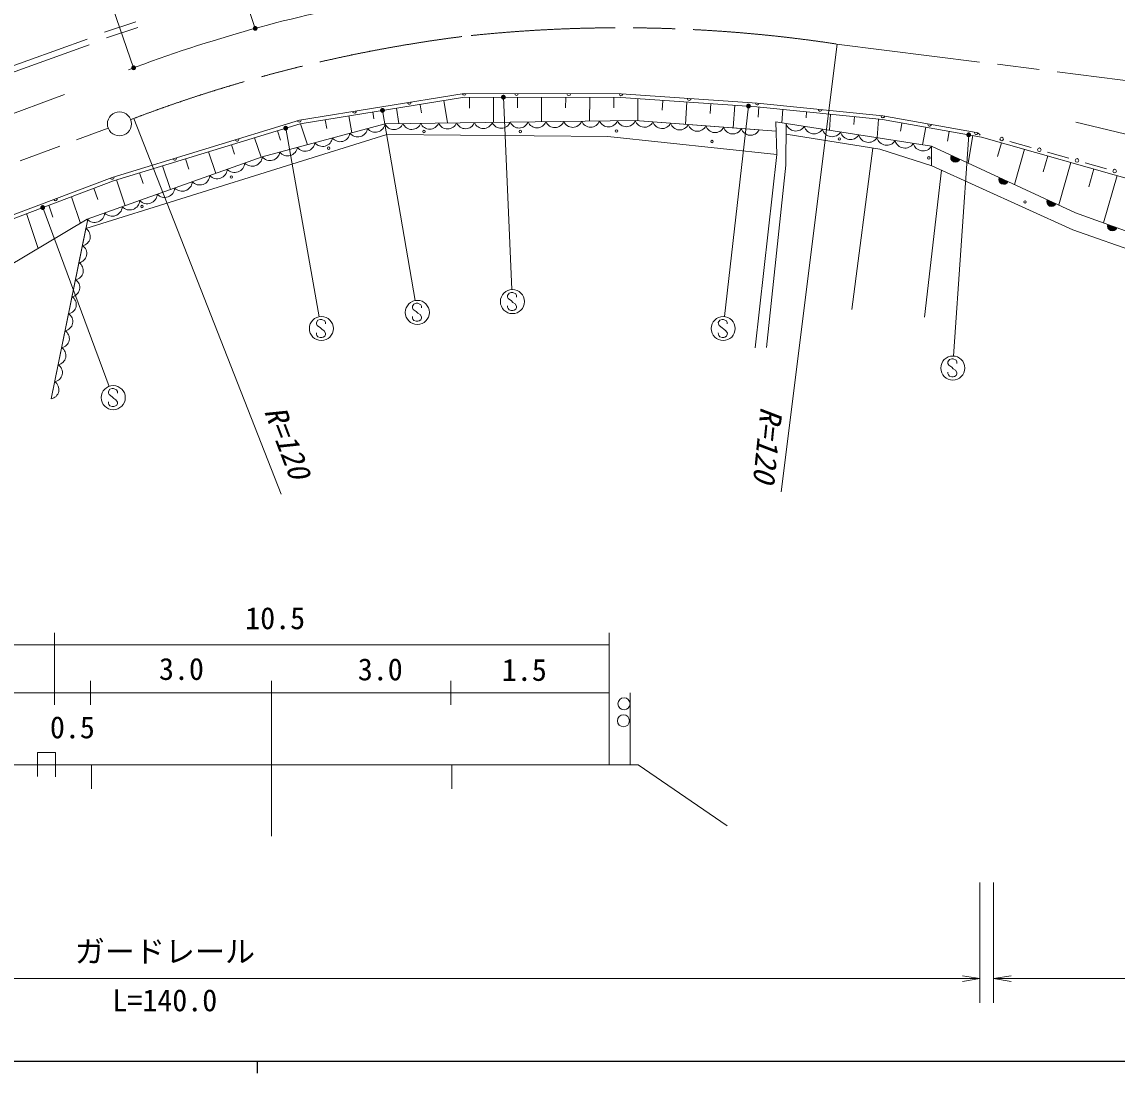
# Model space of a CAD drawing. Units: millimetres, scale not verified. Extents: x 40000 to 680000, y 20000 to 380000.
# Drawn here: x 148408 to 239570, y 204000 to 291458 of the extents above; entities that cross this region are included whole.
import ezdxf
from ezdxf.enums import TextEntityAlignment as Align

# ---------------------------------------------------------------- set-up
doc = ezdxf.new("R2010")
doc.units = ezdxf.units.MM
doc.header["$LTSCALE"] = 1000
doc.linetypes.add('CHAIN', pattern=[18.5, 12, -1.5, 3.5, -1.5])
for name, color, linetype, lineweight in [('M-BGD', 7, 'Continuous', 13), ('M-BMK', 2, 'CHAIN', 13), ('M-BMK-SRVR', 3, 'Continuous', 13), ('M-STR-HTXT', 7, 'Continuous', 13), ('M-STR-STR3', 7, 'Continuous', 13), ('M-STR-STRC', 7, 'Continuous', 13), ('M-TTL-BAND', 7, 'Continuous', 25), ('M-TTL-FRAM', 7, 'Continuous', 13)]:
    doc.layers.add(name, color=color, linetype=linetype, lineweight=lineweight)
doc.styles.add('ＭＳ ゴシック', font='')
doc.styles.get('ＭＳ ゴシック').set_extended_font_data('MS Gothic')

# ---------------------------------------------------------------- blocks, each defined once
blk = doc.blocks.new('filled_dot')
at = {"color": 0, "linetype": 'Continuous', "lineweight": -2, "const_width": 1.25}
blk.add_lwpolyline([(-0.625, 0, 1), (0.625, 0, 1)], format="xyb", close=True, dxfattribs=at)
blk = doc.blocks.new('open_arrow')
at = {"color": 0, "linetype": 'Continuous', "lineweight": -2}
blk.add_lwpolyline([(7.5, 1.25), (0, 0), (7.5, -1.25)], dxfattribs=at)

msp = doc.modelspace()

# ---------------------------------------------------------------- linework, layer by layer
at = {"layer": 'M-BGD'}
for p, q in [((155283, 290607), (157881, 291452)), ((155437, 290132), (158070, 290988)), ((121173, 278387), (153828, 290011)), ((121193, 277863), (153996, 289540)), ((141570, 281580), (151950, 285407)), ((171505, 283278), (185230, 285506)), ((185230, 285506), (198279, 285462)), ((198279, 285462), (209621, 284705)), ((171573, 282985), (185254, 285206)), ((181562, 284563), (181670, 283896)), ((183529, 284926), (183833, 283052)), ((185254, 285206), (198269, 285162)), ((185672, 285188), (185669, 284284)), ((187665, 283101), (187672, 285198)), ((189672, 285191), (189669, 284310)), ((191672, 285184), (191666, 283152)), ((193672, 285136), (193669, 284310)), ((195672, 285170), (195666, 283203)), ((197672, 285164), (197670, 284313)), ((198269, 285162), (209595, 284406)), ((199672, 285068), (199666, 283254)), ((201761, 284929), (201706, 284103)), ((203632, 282936), (203756, 284796)), ((205752, 284663), (205696, 283831)), ((207747, 284530), (207621, 282634)), ((209621, 284705), (220075, 283638)), ((175861, 282237), (175632, 283644)), ((177607, 283965), (177698, 283402)), ((179581, 284285), (179789, 283000)), ((209595, 284406), (220034, 283340)), ((209742, 284390), (209685, 283535)), ((211733, 284188), (211659, 283068)), ((213724, 283983), (213691, 283482)), ((215715, 283781), (215626, 282439)), ((217706, 283576), (217663, 282924)), ((220075, 283638), (227848, 282250)), ((155929, 278516), (171505, 283278)), ((156026, 278232), (171573, 282985)), ((168419, 280231), (178635, 282985)), ((168419, 280231), (178635, 282985)), ((171588, 282990), (172178, 281244)), ((173658, 283324), (173777, 282594)), ((178635, 282985), (199468, 283252)), ((178635, 282985), (199468, 283252)), ((199468, 283252), (211193, 282363)), ((199468, 283252), (209764, 282472)), ((211249, 280426), (211170, 283155)), ((211170, 283155), (212026, 283002)), ((212026, 283002), (211995, 279551)), ((212026, 283002), (224119, 281109)), ((212026, 283002), (224119, 281109)), ((219697, 283375), (219593, 281817)), ((220034, 283340), (228296, 281875)), ((221661, 283015), (221546, 282362)), ((223375, 281225), (223637, 282701)), ((236128, 283104), (260690, 277216)), ((153737, 274257), (178784, 282103)), ((167761, 281820), (168312, 280193)), ((169675, 282404), (169943, 281612)), ((178784, 282103), (197177, 281932)), ((197177, 281932), (211249, 280426)), ((212018, 282116), (219813, 280865)), ((225606, 282352), (225462, 281538)), ((227575, 282002), (227168, 279705)), ((228296, 281875), (241755, 278055)), ((165848, 281233), (166113, 280449)), ((217478, 267521), (219244, 280956)), ((219813, 280865), (224150, 279490)), ((224119, 281109), (236121, 275581)), ((224119, 281109), (224133, 279495)), ((229950, 281405), (229625, 280260)), ((232428, 281014), (230637, 281522)), ((231040, 277921), (231874, 280859)), ((153850, 275034), (168419, 280231)), ((153850, 275034), (168419, 280231)), ((162020, 280065), (162308, 279214)), ((163934, 280650), (164544, 278849)), ((209449, 264339), (211249, 280426)), ((233798, 280313), (233425, 278998)), ((235562, 280124), (233771, 280632)), ((160107, 279480), (160776, 277505)), ((211995, 279551), (210376, 264373)), ((223551, 266896), (224959, 279121)), ((224150, 279490), (235877, 274146)), ((235722, 279767), (234717, 276228)), ((238696, 279235), (236905, 279743)), ((237646, 279221), (237227, 277746)), ((127527, 267823), (155929, 278516)), ((127637, 267544), (156026, 278232)), ((156280, 278310), (157008, 276161)), ((158195, 278892), (158490, 278019)), ((239570, 278675), (238452, 274735)), ((154402, 277621), (154716, 276692)), ((152529, 276916), (153280, 274697)), ((148784, 275505), (149762, 272614)), ((150657, 276210), (150995, 275211)), ((236121, 275581), (242259, 273352)), ((147098, 271036), (153850, 275034)), ((150839, 260099), (153899, 275052)), ((150839, 260099), (153737, 274257)), ((235877, 274146), (246810, 270329))]:
    msp.add_line(p, q, dxfattribs=at)
for centre, radius in [((181874, 282342), 100), ((189906, 282342), 100), ((197902, 282379), 100), ((216446, 281726), 100), ((229965, 281713), 150), ((173951, 280955), 100), ((205856, 281507), 100), ((233099, 280823), 150), ((223900, 280147), 100), ((236233, 279934), 150), ((239367, 279044), 150), ((165846, 278545), 100), ((231913, 276481), 100), ((158398, 276099), 100)]:
    msp.add_circle(centre, radius, dxfattribs=at)
for centre, radius, start, end in [((199681, 175223), 120000, 100.36735, 110.68929), ((185230, 285506), 150, 189.22082, 359.80445), ((189580, 285491), 150, 179.80445, 359.80445), ((193929, 285476), 150, 179.80445, 359.80445), ((198279, 285462), 150, 179.80445, 356.18593), ((180655, 284763), 150, 189.22082, 9.22082), ((203950, 285083), 150, 176.18593, 356.18593), ((209621, 284705), 150, 176.18593, 354.16873), ((176080, 284021), 150, 189.22082, 9.22082), ((214848, 284172), 150, 174.16873, 354.16873), ((220075, 283638), 150, 174.16873, 349.87906), ((171505, 283278), 150, 196.99914, 9.22082), ((177822, 283098), 821, 218.11224, 352.06046), ((179376, 283298), 804, 202.93295, 338.53296), ((180864, 283317), 804, 202.93295, 338.53296), ((182352, 283336), 804, 202.93295, 338.53296), ((183840, 283355), 804, 202.93295, 338.53296), ((185328, 283374), 804, 202.93295, 338.53296), ((186816, 283393), 804, 202.93295, 338.53296), ((188304, 283412), 804, 202.93295, 338.53296), ((189792, 283431), 804, 202.93295, 338.53296), ((191280, 283450), 804, 202.93295, 338.53296), ((192768, 283470), 804, 202.93295, 338.53296), ((194256, 283489), 804, 202.93295, 338.53296), ((195744, 283508), 804, 202.93295, 338.53296), ((197232, 283527), 804, 202.93295, 338.53296), ((198720, 283546), 804, 202.93295, 338.53296), ((200226, 283489), 794, 197.39976, 333.93733), ((201696, 283378), 794, 197.39976, 333.93733), ((203167, 283266), 794, 197.39976, 333.93733), ((204638, 283155), 794, 197.39976, 333.93733), ((206109, 283043), 794, 197.39976, 333.93733), ((207580, 282932), 794, 197.39976, 333.93733), ((212833, 283215), 835, 194.76824, 327.43514), ((214345, 282978), 835, 194.76824, 327.43514), ((223962, 282944), 150, 169.87906, 349.87906), ((166313, 281691), 150, 196.99914, 16.99914), ((173444, 281918), 821, 218.11224, 352.06046), ((174903, 282312), 821, 218.11224, 352.06046), ((176363, 282705), 821, 218.11224, 352.06046), ((209051, 282821), 794, 197.39976, 333.93733), ((215857, 282742), 835, 194.76824, 327.43514), ((217368, 282505), 835, 194.76824, 327.43514), ((218880, 282268), 835, 194.76824, 327.43514), ((220392, 282032), 835, 194.76824, 327.43514), ((227848, 282250), 150, 169.87906, 349.87906), ((227760, 281758), 500, 34.87906, 79.87906), ((170525, 281131), 821, 218.11224, 352.06046), ((171984, 281525), 821, 218.11224, 352.06046), ((221903, 281795), 835, 194.76824, 327.43514), ((223415, 281558), 835, 194.76824, 327.43514), ((161121, 280104), 150, 196.99914, 16.99914), ((167574, 280299), 848, 223.86863, 355.39475), ((169065, 280738), 821, 218.11224, 352.06046), ((226119, 280188), 400, 155.2711, 335.2711), ((226119, 280188), 400, 155.2711, 335.2711), ((226119, 280188), 350, 155.2711, 335.2711), ((226119, 280188), 300, 155.2711, 335.2711), ((226119, 280188), 250, 155.2711, 335.2711), ((226119, 280188), 200, 155.2711, 335.2711), ((226119, 280188), 150, 155.2711, 335.2711), ((226119, 280188), 100, 155.2711, 335.2711), ((226119, 280188), 50, 155.2711, 335.2711), ((164660, 279260), 848, 223.86863, 355.39475), ((166117, 279779), 848, 223.86863, 355.39475), ((155929, 278516), 150, 200.63092, 16.99914), ((161746, 278220), 848, 223.86863, 355.39475), ((163203, 278740), 848, 223.86863, 355.39475), ((230120, 278345), 400, 155.2711, 335.2711), ((230120, 278345), 400, 155.2711, 335.2711), ((230120, 278345), 350, 155.2711, 335.2711), ((230120, 278345), 300, 155.2711, 335.2711), ((230120, 278345), 250, 155.2711, 335.2711), ((230120, 278345), 200, 155.2711, 335.2711), ((230120, 278345), 150, 155.2711, 335.2711), ((230120, 278345), 100, 155.2711, 335.2711), ((230120, 278345), 50, 155.2711, 335.2711), ((160289, 277701), 848, 223.86863, 355.39475), ((151196, 276734), 150, 200.63092, 20.63092), ((157375, 276661), 848, 223.86863, 355.39475), ((158832, 277181), 848, 223.86863, 355.39475), ((234121, 276503), 400, 155.2711, 335.2711), ((234121, 276503), 400, 155.2711, 335.2711), ((234121, 276503), 350, 155.2711, 335.2711), ((234121, 276503), 300, 155.2711, 335.2711), ((234121, 276503), 250, 155.2711, 335.2711), ((234121, 276503), 200, 155.2711, 335.2711), ((234121, 276503), 150, 155.2711, 335.2711), ((234121, 276503), 100, 155.2711, 335.2711), ((234121, 276503), 50, 155.2711, 335.2711), ((154461, 275622), 848, 223.86863, 355.39475), ((155918, 276142), 848, 223.86863, 355.39475), ((239171, 274473), 400, 160.03978, 340.03978), ((239171, 274473), 400, 160.03978, 340.03978), ((239171, 274473), 350, 160.03978, 340.03978), ((239171, 274473), 300, 160.03978, 340.03978), ((239171, 274473), 250, 160.03978, 340.03978), ((239171, 274473), 200, 160.03978, 340.03978), ((239171, 274473), 150, 160.03978, 340.03978), ((239171, 274473), 100, 160.03978, 340.03978), ((239171, 274473), 50, 160.03978, 340.03978), ((153325, 273604), 772, 279.06693, 57.79804), ((153035, 272188), 772, 279.06693, 57.79804), ((152746, 270772), 772, 279.06693, 57.79804), ((152456, 269356), 772, 279.06693, 57.79804), ((152166, 267941), 772, 279.06693, 57.79804), ((151876, 266525), 772, 279.06693, 57.79804), ((151587, 265109), 772, 279.06693, 57.79804), ((151297, 263693), 772, 279.06693, 57.79804), ((151007, 262278), 772, 279.06693, 57.79804), ((150717, 260862), 772, 279.06693, 57.79804)]:
    msp.add_arc(centre, radius, start, end, dxfattribs=at)
at = {"layer": 'M-BMK'}
for p, q in [((216222, 289620), (254165, 284840)), ((100969, 262222), (155589, 282627))]:
    msp.add_line(p, q, dxfattribs=at)
for centre, start, end in [((198260, 170972), 81.39134, 96.3338), ((200222, 171206), 97.27919, 110.87531)]:
    msp.add_arc(centre, 120000, start, end, dxfattribs=at)
at = {"layer": 'M-BMK-SRVR'}
msp.add_circle((156526, 282977), 1000, dxfattribs=at)
at = {"layer": 'M-STR-HTXT'}
for p, q in [((151118, 240626), (151118, 234626)), ((197287, 229640), (197287, 240626)), ((197287, 239626), (140115, 239626)), ((154118, 236626), (154118, 234626)), ((169195, 223714), (169195, 236640)), ((184118, 236626), (184118, 234626)), ((197287, 235626), (140115, 235626)), ((199047, 229640), (199047, 235640)), ((149701, 230666), (149701, 228666)), ((149701, 230666), (151195, 230666)), ((151195, 230666), (151195, 229640)), ((187195, 229640), (143195, 229640)), ((151195, 228640), (151195, 229640)), ((154195, 229640), (154195, 227640)), ((184195, 229640), (184195, 227640)), ((197195, 229640), (187195, 229640)), ((197695, 229640), (197195, 229640)), ((197695, 229640), (199695, 229640)), ((199695, 229640), (207126, 224560))]:
    msp.add_line(p, q, dxfattribs=at)
for centre in [(198526, 234726), (198479, 233314)]:
    msp.add_circle(centre, 500, dxfattribs=at)
at = {"layer": 'M-STR-STR3'}
for p, q in [((228136, 209856), (228136, 219856)), ((229294, 209856), (229294, 219856)), ((92487, 211856), (228136, 211856)), ((229294, 211856), (297048, 211856))]:
    msp.add_line(p, q, dxfattribs=at)
at = {"layer": 'M-STR-STRC'}
for p, q in [((167829, 290918), (162669, 306456)), ((157707, 287643), (152480, 302763)), ((188489, 285195), (189193, 269185)), ((208889, 284454), (206896, 266940)), ((178422, 284097), (181153, 268275)), ((170364, 282615), (173159, 266931)), ((227218, 282066), (225963, 263659)), ((155666, 261135), (150140, 276016)), ((189146, 268949), (188954, 268883)), ((189267, 268946), (189146, 268949)), ((189517, 268828), (189267, 268946)), ((181232, 268053), (181040, 267987)), ((181353, 268050), (181232, 268053)), ((181603, 267932), (181353, 268050)), ((188954, 268883), (188830, 268699)), ((188830, 268699), (188833, 268567)), ((188833, 268567), (188896, 268438)), ((188896, 268438), (189151, 268256)), ((189151, 268256), (189280, 268124)), ((189280, 268124), (189460, 268009)), ((189581, 268696), (189517, 268828)), ((189581, 268567), (189581, 268696)), ((181040, 267987), (180916, 267803)), ((180916, 267803), (180919, 267671)), ((180919, 267671), (180982, 267542)), ((180982, 267542), (181237, 267360)), ((181237, 267360), (181366, 267229)), ((181366, 267229), (181546, 267113)), ((181546, 267113), (181672, 266912)), ((181667, 267800), (181603, 267932)), ((181667, 267671), (181667, 267800)), ((188833, 267719), (188830, 267840)), ((188872, 267616), (188833, 267719)), ((188957, 267506), (188872, 267616)), ((189143, 267445), (188957, 267506)), ((189278, 267445), (189143, 267445)), ((189378, 267474), (189278, 267445)), ((189520, 267566), (189378, 267474)), ((189460, 268009), (189586, 267808)), ((189581, 267698), (189520, 267566)), ((189586, 267808), (189581, 267698)), ((173051, 266643), (172928, 266459)), ((172928, 266459), (172930, 266327)), ((172930, 266327), (172993, 266198)), ((172993, 266198), (173249, 266016)), ((173244, 266709), (173051, 266643)), ((173365, 266706), (173244, 266709)), ((173615, 266588), (173365, 266706)), ((173678, 266456), (173615, 266588)), ((173678, 266327), (173678, 266456)), ((180919, 266823), (180916, 266944)), ((180958, 266720), (180919, 266823)), ((181043, 266610), (180958, 266720)), ((181230, 266549), (181043, 266610)), ((181364, 266549), (181230, 266549)), ((181464, 266578), (181364, 266549)), ((181606, 266670), (181464, 266578)), ((181667, 266802), (181606, 266670)), ((181672, 266912), (181667, 266802)), ((206499, 266643), (206375, 266459)), ((206375, 266459), (206378, 266327)), ((206378, 266327), (206441, 266198)), ((206441, 266198), (206696, 266016)), ((206691, 266709), (206499, 266643)), ((206812, 266706), (206691, 266709)), ((207063, 266588), (206812, 266706)), ((207126, 266456), (207063, 266588)), ((207126, 266327), (207126, 266456)), ((172930, 265479), (172928, 265600)), ((172970, 265376), (172930, 265479)), ((173054, 265266), (172970, 265376)), ((173249, 266016), (173378, 265885)), ((173378, 265885), (173557, 265769)), ((173618, 265326), (173475, 265234)), ((173557, 265769), (173683, 265569)), ((173678, 265458), (173618, 265326)), ((173683, 265569), (173678, 265458)), ((206378, 265479), (206375, 265600)), ((206417, 265376), (206378, 265479)), ((206502, 265266), (206417, 265376)), ((206696, 266016), (206825, 265885)), ((206825, 265885), (207005, 265769)), ((207065, 265326), (206923, 265234)), ((207005, 265769), (207131, 265569)), ((207126, 265458), (207065, 265326)), ((207131, 265569), (207126, 265458)), ((173241, 265205), (173054, 265266)), ((173375, 265205), (173241, 265205)), ((173475, 265234), (173375, 265205)), ((206689, 265205), (206502, 265266)), ((206823, 265205), (206689, 265205)), ((206923, 265234), (206823, 265205)), ((225612, 263358), (225488, 263174)), ((225488, 263174), (225491, 263042)), ((225491, 263042), (225554, 262913)), ((225554, 262913), (225809, 262731)), ((225804, 263424), (225612, 263358)), ((225925, 263421), (225804, 263424)), ((225809, 262731), (225938, 262600)), ((226175, 263303), (225925, 263421)), ((225938, 262600), (226117, 262484)), ((226239, 263171), (226175, 263303)), ((226239, 263042), (226239, 263171)), ((225491, 262194), (225488, 262315)), ((225530, 262091), (225491, 262194)), ((225615, 261981), (225530, 262091)), ((225801, 261920), (225615, 261981)), ((225936, 261920), (225801, 261920)), ((226036, 261949), (225936, 261920)), ((226178, 262041), (226036, 261949)), ((226117, 262484), (226244, 262284)), ((226239, 262173), (226178, 262041)), ((226244, 262284), (226239, 262173)), ((155730, 260894), (155606, 260710)), ((155922, 260960), (155730, 260894)), ((156044, 260957), (155922, 260960)), ((156294, 260839), (156044, 260957)), ((156357, 260707), (156294, 260839)), ((155606, 260710), (155609, 260578)), ((155609, 259730), (155606, 259851)), ((155609, 260578), (155672, 260449)), ((155672, 260449), (155928, 260267)), ((155928, 260267), (156057, 260136)), ((156057, 260136), (156236, 260020)), ((156236, 260020), (156362, 259820)), ((156357, 260578), (156357, 260707)), ((156362, 259820), (156357, 259709)), ((155649, 259628), (155609, 259730)), ((155733, 259517), (155649, 259628)), ((155920, 259456), (155733, 259517)), ((156054, 259456), (155920, 259456)), ((156154, 259485), (156054, 259456)), ((156296, 259578), (156154, 259485)), ((156357, 259709), (156296, 259578))]:
    msp.add_line(p, q, dxfattribs=at)
for centre in [(189237, 268186), (181324, 267290), (173335, 265946), (206783, 265946), (225895, 262661), (156014, 260197)]:
    msp.add_circle(centre, 1000, dxfattribs=at)
at = {"layer": 'M-TTL-BAND'}
for p, q in [((40000, 205000), (579000, 205000)), ((168000, 205000), (168000, 204000))]:
    msp.add_line(p, q, dxfattribs=at)
at = {"layer": 'M-TTL-FRAM'}
for p, q in [((211607, 252371), (216260, 289616)), ((157717, 283426), (169982, 252157))]:
    msp.add_line(p, q, dxfattribs=at)

# ---------------------------------------------------------------- block references
at = {"layer": 'M-STR-STR3', "xscale": 193, "yscale": 193, "rotation": 180}
msp.add_blockref('open_arrow', (228136, 211856), dxfattribs=at)
at = {"layer": 'M-STR-STR3', "xscale": 193, "yscale": 193}
msp.add_blockref('open_arrow', (229294, 211856), dxfattribs=at)
at = {"layer": 'M-STR-STRC', "xscale": 160, "yscale": 160}
for p, rotation in [((167829, 290918), 108.4), ((157707, 287643), 109.1), ((188489, 285195), 272.5), ((208889, 284454), 263.5), ((178422, 284097), 279.8), ((170364, 282615), 280.1), ((227218, 282066), 266.1), ((150140, 276016), 290.4)]:
    msp.add_blockref('filled_dot', p, dxfattribs=dict(at, rotation=rotation))

# ---------------------------------------------------------------- texts
at = {"layer": 'M-STR-HTXT', "style": 'ＭＳ ゴシック'}
for s, p in [('10.5', (166996, 240383)), ('3.0', (159817, 236162)), ('3.0', (176368, 236126)), ('1.5', (188361, 236083)), ('0.5', (150739, 231305))]:
    msp.add_text(s, height=1833, dxfattribs=at).set_placement(p, align=Align.BOTTOM_LEFT)
at = {"layer": 'M-STR-STR3', "style": 'ＭＳ ゴシック'}
for s, p in [('ガードレール', (152811, 212653)), ('L=140.0', (155936, 208594))]:
    msp.add_text(s, height=1833, dxfattribs=at).set_placement(p, align=Align.BOTTOM_LEFT)
at = {"layer": 'M-TTL-FRAM', "style": 'ＭＳ ゴシック', "oblique": 15}
for rotation, p in [(290.886, (168035, 258887)), (264.094, (209364, 259525))]:
    msp.add_text('R=120', height=1833, rotation=rotation, dxfattribs=at).set_placement(p, align=Align.BOTTOM_LEFT)

doc.saveas('drawing.dxf')
